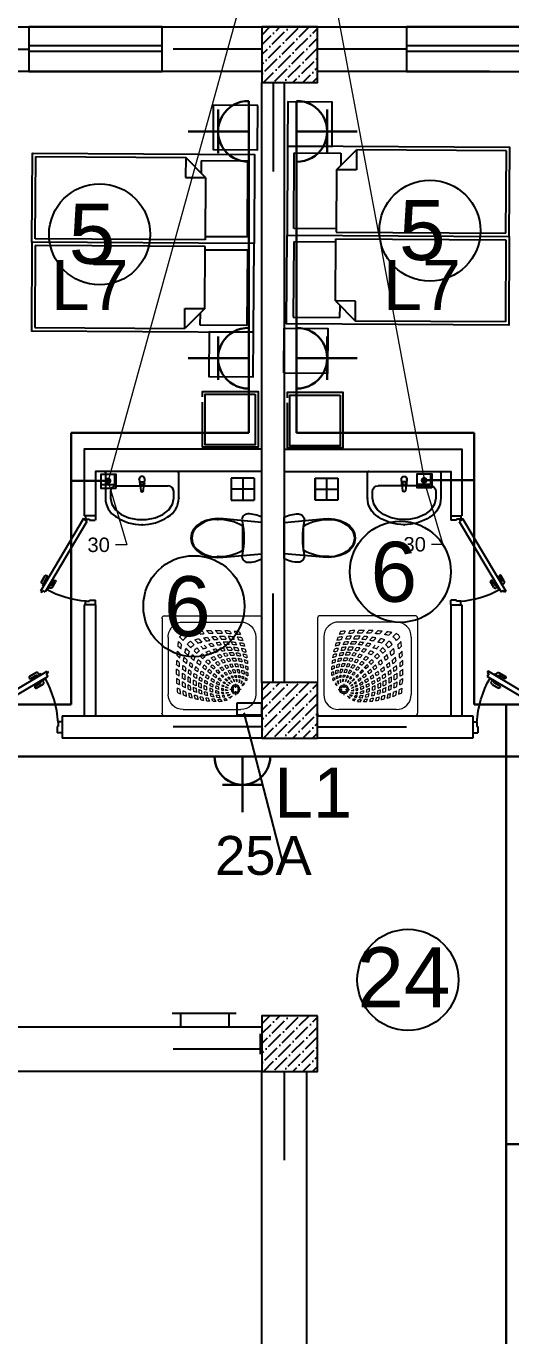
# Model space of a CAD drawing. Header units: millimetres. Extents: x 42452 to 2852333, y -419346 to 834876.
# Drawn here: x 2640903 to 2645267, y 455768 to 467555 of the extents above; entities that cross this region are included whole.
import ezdxf
from ezdxf import colors
from ezdxf.entities.mleader import LeaderData, LeaderLine
from ezdxf.math import Vec2, Vec3

# ---------------------------------------------------------------- set-up
doc = ezdxf.new("R2010")
doc.units = ezdxf.units.MM
for name, color, linetype, lineweight, true_color in [('0_Ном._пера__9', 253, 'Continuous', 18, 0xaaaaaa), ('Furniture tags', 35, 'Continuous', 0, 0x977a5e), ('V_PARETI', 250, 'Continuous', 9, 0x393939), ('Интерьер - Мебель_Ном._пера__75', 160, 'Continuous', 25, 0x2731ed)]:
    doc.layers.add(name, color=color, linetype=linetype, lineweight=lineweight, true_color=true_color)
for name, color, linetype, lineweight in [('memar', 7, 'Continuous', 25), ('ДВЕРИ', 7, 'Continuous', 5), ('Интерьер - Мебель_Ном._пера__1', 7, 'Continuous', 15), ('надписи', 5, 'Continuous', 30), ('Розетки10А', 94, 'Continuous', 30), ('Розетки25А', 94, 'Continuous', 30), ('Соедин_роз', 94, 'Continuous', 30)]:
    doc.layers.add(name, color=color, linetype=linetype, lineweight=lineweight)
doc.styles.add('Arial', font='arial.ttf', dxfattribs={"height": 200})
doc.styles.get("Standard").update_dxf_attribs({"font": 'arial.ttf'})
doc.styles.add('СГЕНЕРИР_СТИЛЬ_1', font='arial.ttf')

# ---------------------------------------------------------------- blocks, each defined once
blk = doc.blocks.new('qapi 700')
at = {"layer": 'ДВЕРИ', "color": 251, "lineweight": 25, "true_color": 0x636466}
for p, q in [((1281620, 90086), (1281659, 90086)), ((1281659, 90034), (1281659, 90086)), ((1282420, 90086), (1282380, 90086)), ((1282380, 90034), (1282380, 90085)), ((1281620, 89997), (1281651, 89997)), ((1281651, 89997), (1281651, 90034)), ((1281651, 90034), (1281659, 90034)), ((1282368, 90010), (1281735, 89633)), ((1282395, 89980), (1281741, 89591)), ((1282382, 89987), (1282368, 90010)), ((1282388, 90034), (1282380, 90034)), ((1282388, 89991), (1282382, 89987)), ((1282388, 89997), (1282388, 90034)), ((1282420, 89997), (1282388, 89997)), ((1282420, 89997), (1282388, 89997)), ((1282395, 89980), (1282388, 89991)), ((1281747, 89613), (1281735, 89633)), ((1281812, 89685), (1281762, 89656)), ((1281762, 89656), (1281765, 89651)), ((1281776, 89665), (1281770, 89676)), ((1281775, 89698), (1281826, 89728)), ((1281787, 89613), (1281837, 89642)), ((1281792, 89676), (1281793, 89674)), ((1281835, 89712), (1281794, 89687)), ((1281814, 89681), (1281812, 89685)), ((1281820, 89629), (1281818, 89631)), ((1281872, 89650), (1281831, 89626)), ((1281831, 89604), (1281881, 89634)), ((1281837, 89642), (1281835, 89646)), ((1281836, 89725), (1281838, 89722)), ((1281884, 89645), (1281883, 89647)), ((1281733, 89605), (1281747, 89613)), ((1281741, 89591), (1281733, 89605)), ((1281785, 89617), (1281787, 89613)), ((1281802, 89622), (1281809, 89609))]:
    blk.add_line(p, q, dxfattribs=at)
for centre, radius, start, end in [((1282471, 90052), 821, 183.4077, 209.5706), ((1281783, 89684), 15.9, 120.7133, 210.7133), ((1281798, 89680), 7.94, 120.7133, 210.7133), ((1281827, 89633), 7.94, 210.7133, 300.7133), ((1281830, 89721), 7.94, 30.7133, 120.7133), ((1281831, 89718), 7.94, 300.7133, 30.7133), ((1281876, 89643), 7.94, 30.7133, 120.7133), ((1281877, 89641), 7.94, 300.7133, 30.7133), ((1281823, 89617), 15.9, 210.7133, 300.7133)]:
    blk.add_arc(centre, radius, start, end, dxfattribs=at)
blk = doc.blocks.new('Умывальник 03 16')
at = {"layer": 'Интерьер - Мебель_Ном._пера__75', "color": 251, "linetype": 'Continuous', "true_color": 0x636466}
for p, q in [((0, 0), (-320, 0)), ((320, 0), (0, 0)), ((-330, -10), (-330, -240)), ((-25, -70), (-21, -112)), ((-14, -110), (-14, -95)), ((-14, -95), (14, -95)), ((14, -95), (14, -110)), ((21, -112), (25, -70)), ((330, -240), (330, -10)), ((-285, -180), (-285, -240)), ((-235, -130), (235, -130)), ((-18, -121), (-11, -174)), ((11, -174), (18, -121)), ((285, -240), (285, -180)), ((-285, -240), (-273, -295)), ((-273, -295), (-240, -345)), ((-240, -345), (-187, -387)), ((187, -387), (240, -345)), ((240, -345), (273, -295)), ((273, -295), (285, -240)), ((-187, -387), (-118, -417)), ((-118, -417), (-41, -433)), ((-41, -433), (41, -433)), ((41, -433), (118, -417)), ((118, -417), (187, -387))]:
    blk.add_line(p, q, dxfattribs=at)
for centre, radius, start, end in [((-320, -10), 10, 90, 180), ((320, -10), 10, 0, 90), ((0, -70), 25, 0, 180), ((0, -110), 21.1, 185.1696, 212.771), ((0, -110), 13.6, 180, 0), ((0, -110), 21.1, 327.229, 354.8304), ((-235, -180), 50, 90, 180), ((0, -110), 21.1, 212.771, 327.229), ((0, -173), 11.2, 187.1389, 352.8611), ((235, -180), 50, 0, 90), ((-133, -240), 197, 180, 239.3268), ((133, -240), 197, 300.6732, 0), ((0, -58), 422, 236.4705, 270), ((0, -58), 422, 270, 303.5295)]:
    blk.add_arc(centre, radius, start, end, dxfattribs=at)
for p in [(320, 0), (-330, -10), (-25, -70), (21, -112), (-18, -121), (11, -174), (330, -240), (-233, -410), (233, -410), (0, -480)]:
    blk.add_point(p, dxfattribs=at)
blk = doc.blocks.new('Унитаз 16_2')
at = {"layer": 'Интерьер - Мебель_Ном._пера__75', "color": 251, "linetype": 'Continuous', "true_color": 0x636466}
for p, q in [((-187, 0), (-194, -15)), ((187, 0), (-187, 0)), ((-141, 0), (-173, -350)), ((141, 0), (-141, 0)), ((173, -350), (141, 0)), ((194, -15), (187, 0)), ((-217, -112), (-218, -128)), ((-216, -95), (-217, -112)), ((-213, -79), (-216, -95)), ((-210, -62), (-213, -79)), ((-205, -46), (-210, -62)), ((-200, -31), (-205, -46)), ((-194, -15), (-200, -31)), ((200, -31), (194, -15)), ((205, -46), (200, -31)), ((210, -62), (205, -46)), ((213, -79), (210, -62)), ((216, -95), (213, -79)), ((217, -112), (216, -95)), ((218, -128), (217, -112)), ((-218, -128), (-216, -140)), ((-216, -140), (-212, -151)), ((-212, -151), (-206, -161)), ((-206, -161), (-198, -169)), ((-198, -169), (-188, -175)), ((-188, -175), (-178, -179)), ((-178, -179), (-166, -181)), ((-166, -181), (-154, -180)), ((-154, -180), (-116, -173)), ((-116, -173), (-78, -168)), ((0, -173), (-109, -173)), ((-78, -168), (-39, -165)), ((-39, -165), (0, -164)), ((0, -164), (39, -165)), ((109, -173), (0, -173)), ((39, -165), (78, -168)), ((78, -168), (116, -173)), ((116, -173), (154, -180)), ((154, -180), (166, -181)), ((166, -181), (178, -179)), ((178, -179), (188, -175)), ((188, -175), (198, -169)), ((198, -169), (206, -161)), ((206, -161), (212, -151)), ((212, -151), (216, -140)), ((216, -140), (218, -128)), ((-173, -350), (-175, -402)), ((175, -402), (173, -350)), ((-175, -402), (-169, -453)), ((-169, -453), (-157, -503)), ((157, -503), (169, -453)), ((169, -453), (175, -402)), ((-157, -503), (-138, -550)), ((-138, -550), (-112, -587)), ((-112, -587), (-79, -616)), ((79, -616), (112, -587)), ((112, -587), (138, -550)), ((138, -550), (157, -503)), ((-79, -616), (-41, -634)), ((-41, -634), (0, -640)), ((0, -631), (0, -631)), ((0, -640), (41, -634)), ((41, -634), (79, -616)), ((81, -605), (81, -605))]:
    blk.add_line(p, q, dxfattribs=at)
for centre, radius, start, end in [((258, -388), 425, 149.6518, 181.3539), ((-258, -388), 425, 358.6461, 30.3482), ((89, -412), 257, 176.8048, 228.4245), ((-89, -412), 257, 311.5755, 3.1952), ((1, -493), 139, 233.7772, 269.6644), ((-1, -493), 139, 270.3356, 306.2228)]:
    blk.add_arc(centre, radius, start, end, dxfattribs=at)
for p in [(109, -173), (-167, -398), (167, -398), (-81, -605)]:
    blk.add_point(p, dxfattribs=at)
blk = doc.blocks.new('Символ поддона душа 16')
at = {"layer": 'Интерьер - Мебель_Ном._пера__1', "color": 251, "linetype": 'Continuous', "lineweight": 5, "true_color": 0x636466}
for p, q in [((0, 22), (0, 878)), ((878, 900), (23, 900)), ((709, 844), (191, 844)), ((900, 22), (900, 878)), ((56, 191), (56, 709)), ((238, 713), (238, 678)), ((844, 191), (844, 709)), ((222, 662), (187, 662)), ((238, 647), (238, 611)), ((289, 662), (253, 662)), ((303, 601), (286, 614)), ((299, 597), (286, 614)), ((326, 567), (311, 584)), ((333, 574), (316, 589)), ((361, 531), (345, 547)), ((370, 540), (353, 555)), ((402, 486), (380, 510)), ((414, 498), (390, 520)), ((460, 455), (435, 478)), ((445, 440), (422, 465)), ((486, 395), (463, 420)), ((505, 414), (480, 437)), ((537, 342), (513, 367)), ((558, 364), (533, 387)), ((586, 289), (562, 314)), ((611, 314), (586, 338)), ((643, 228), (612, 260)), ((672, 257), (640, 288)), ((707, 159), (678, 190)), ((741, 193), (710, 222)), ((878, 0), (23, 0)), ((709, 56), (191, 56))]:
    blk.add_line(p, q, dxfattribs=at)
for radius in [39.4, 28.1]:
    blk.add_circle((238, 662), radius, dxfattribs=at)
for centre, radius, start, end in [((23, 878), 22.5, 90, 180), ((191, 709), 135, 90, 180), ((709, 709), 135, 0, 90), ((878, 878), 22.5, 0, 90), ((375, 636), 137, 129.196, 140.9462), ((-112, 1576), 935, 294.0484, 295.9579), ((386, 556), 183, 114.6682, 122.9443), ((361, 416), 303, 98.8716, 104.2822), ((235, 666), 93.2, 48.7297, 55.3816), ((235, 666), 93.2, 32.1387, 37.3696), ((375, 636), 137, 108.2589, 116.5791), ((221, 672), 127, 35.2917, 42.9165), ((391, 520), 235, 101.8201, 106.3724), ((201, 669), 163, 29.6354, 36.3675), ((386, 556), 183, 101.3677, 106.7778), ((221, 672), 127, 21.1122, 27.6146), ((361, 416), 303, 90.9431, 94.1785), ((201, 669), 163, 17.6042, 23.8079), ((380, 568), 205, 88.3128, 95.6344), ((193, 668), 196, 25.9651, 31.9952), ((391, 520), 235, 88.6469, 95.0662), ((193, 668), 196, 14.6813, 21.0162), ((385, 619), 120, 80.9202, 93.938), ((361, 416), 303, 80.5246, 85.8025), ((219, 668), 198, 26.2829, 32.3063), ((234, -309), 1060, 80.7899, 80.837), ((219, 668), 198, 13.8019, 20.7098), ((395, -91), 865, 86.9845, 88.7448), ((221, 664), 222, 23.6301, 29.5143), ((336, -158), 914, 82.7867, 84.4272), ((391, 520), 235, 81.5102, 81.7327), ((221, 664), 222, 11.3577, 18.0521), ((234, -309), 1060, 77.8137, 79.2341), ((99, -526), 1280, 73.4331, 74.6143), ((203, 656), 265, 20.8026, 26.059), ((208, 656), 260, 9.8051, 15.9308), ((395, -91), 865, 83.3288, 85.055), ((216, 652), 280, 19.5061, 24.9124), ((336, -158), 914, 79.3162, 80.9273), ((234, -309), 1060, 74.7822, 76.1739), ((219, 652), 277, 8.1122, 14.298), ((193, 644), 327, 17.2778, 22.1643), ((193, 644), 327, 6.8416, 12.3555), ((395, -91), 865, 79.7831, 81.4836), ((191, 641), 354, 15.4246, 20.2098), ((336, -158), 914, 75.9876, 77.5746), ((159, 633), 410, 13.5731, 17.8969), ((91, 621), 500, 11.8149, 15.5001), ((395, -91), 865, 76.2338, 78.0955), ((336, -158), 914, 72.6385, 74.4189), ((68, 611), 550, 10.9345, 14.4671), ((8, 599), 636, 9.7539, 12.944), ((395, -91), 865, 72.6704, 74.4434), ((-80, 591), 746, 8.2388, 11.0494), ((395, -91), 865, 68.9788, 70.8399), ((-198, 578), 889, 7.0667, 9.5129), ((-387, 558), 1104, 6.1761, 8.2184), ((264, 525), 137, 129.0538, 140.804), ((235, 665), 93.2, 214.6184, 221.2703), ((-676, 1012), 935, 334.0421, 335.9516), ((344, 514), 183, 147.0557, 155.3318), ((235, 665), 93.2, 232.6304, 237.8613), ((484, 539), 303, 165.7178, 171.1284), ((422, 533), 226, 162.3069, 168.6483), ((511, 589), 304, 177.5675, 182.5262), ((238, 662), 67.7, 243, 243.3305), ((424, 575), 198, 174.0035, 180.8126), ((1204, 897), 1022, 197.1695, 198.5766), ((760, 728), 529, 194.5128, 196.9547), ((2135, 1622), 2148, 208.5547, 209.1761), ((687, 792), 459, 204.438, 207.1542), ((7193, 6297), 8966, 219.4362, 219.5771), ((367, 478), 226, 101.3517, 107.6931), ((311, 389), 304, 87.4738, 92.4325), ((238, 662), 67.7, 26.6695, 27), ((-5397, -6293), 8966, 50.4229, 50.5638), ((108, 213), 459, 62.8458, 65.562), ((235, 665), 93.2, 313.4687, 315.4047), ((235, 666), 93.2, 314.5953, 316.5313), ((325, 476), 198, 89.1874, 95.9965), ((3, -304), 1022, 71.4234, 72.8305), ((-722, -1235), 2148, 60.8239, 61.4453), ((172, 140), 529, 73.0453, 75.4872), ((235, 666), 93.2, 328.887, 332.1066), ((235, 666), 93.2, 16.8111, 21.1202), ((235, 666), 93.2, 344.2911, 347.5452), ((235, 666), 93.2, 359.6842, 5.0775), ((221, 672), 127, 328.4757, 332.4216), ((-5397, -6293), 8966, 50.1783, 50.3103), ((108, 213), 459, 58.2405, 60.6812), ((221, 672), 127, 341.1955, 345.1989), ((-722, -1235), 2148, 59.8538, 60.3474), ((172, 140), 529, 69.2224, 71.1284), ((359, 534), 169, 89.6302, 95.1753), ((221, 672), 127, 8.378, 13.7023), ((201, 669), 163, 332.066, 336.3044), ((311, 389), 304, 80.2718, 83.408), ((221, 672), 127, 353.8386, 0.11), ((3, -304), 1022, 69.3865, 70.3486), ((325, 476), 198, 78.8788, 83.6226), ((201, 669), 163, 343.2389, 347.4953), ((201, 669), 163, 6.7115, 11.9035), ((201, 669), 163, 354.1913, 0.2556), ((193, 668), 196, 342.269, 346.9597), ((-722, -1235), 2148, 58.4256, 59.1259), ((172, 140), 529, 63.4273, 66.3293), ((303, 275), 433, 75.0459, 78.8273), ((193, 668), 196, 4.2183, 9.5363), ((193, 668), 196, 352.6245, 358.5286), ((3, -304), 1022, 66.3258, 67.874), ((289, 356), 342, 68.1808, 73.0545), ((161, 64), 641, 66.5712, 69.1241), ((219, 668), 198, 338.4256, 343.8597), ((219, 668), 198, 349.7336, 355.6196), ((219, 668), 198, 1.6025, 7.7855), ((221, 664), 222, 337.8477, 343.1726), ((172, 140), 529, 57.2921, 60.3822), ((221, 664), 222, 348.8556, 354.1687), ((3, -304), 1022, 63.2147, 64.756), ((221, 664), 222, 359.6929, 6.0044), ((151, -320), 1048, 72.4325, 73.8593), ((-173, -726), 1499, 64.757, 65.7943), ((-149, -782), 1561, 66.7074, 67.6945), ((208, 656), 260, 349.5692, 354.2534), ((208, 656), 260, 359.1728, 5.1844), ((219, 652), 277, 348.1088, 352.6732), ((3, -304), 1022, 60.0048, 61.5377), ((99, -526), 1280, 70.9149, 72.0683), ((-173, -726), 1499, 62.5826, 63.6046), ((219, 652), 277, 357.4706, 3.6927), ((151, -320), 1048, 69.3837, 70.7871), ((-149, -782), 1561, 64.623, 65.5906), ((193, 644), 327, 349.0008, 353.0845), ((193, 644), 327, 357.326, 3.0068), ((191, 641), 354, 347.9688, 351.9467), ((234, -309), 1060, 71.9075, 73.2752), ((191, 641), 354, 5.2184, 10.5629), ((-173, -726), 1499, 60.527, 61.5397), ((99, -526), 1280, 68.541, 69.6743), ((191, 641), 354, 356.003, 1.5769), ((-149, -782), 1561, 62.6595, 63.6145), ((151, -320), 1048, 66.495, 67.884), ((159, 633), 410, 4.3349, 9.1453), ((159, 633), 410, 355.9929, 1.0759), ((91, 621), 500, 3.9186, 8.0135), ((234, -309), 1060, 68.9949, 70.5553), ((99, -526), 1280, 66.1047, 67.4125), ((91, 621), 500, 356.746, 1.1309), ((-149, -782), 1561, 60.573, 61.6817), ((151, -320), 1048, 63.4759, 65.0958), ((68, 611), 550, 3.4001, 7.2825), ((68, 611), 550, 356.558, 0.7271), ((336, -158), 914, 69.2927, 70.9472), ((8, 599), 636, 2.9751, 6.4514), ((234, -309), 1060, 66.1054, 67.5253), ((8, 599), 636, 356.7869, 0.5306), ((99, -526), 1280, 63.7037, 64.8768), ((151, -320), 1048, 60.4879, 61.9464), ((-80, 591), 746, 2.295, 5.3301), ((-80, 591), 746, 356.8297, 0.1009), ((336, -158), 914, 65.8073, 67.5698), ((-198, 578), 889, 1.9244, 4.5393), ((234, -309), 1060, 63.0798, 64.6149), ((99, -526), 1280, 61.1733, 62.4624), ((-387, 558), 1104, 1.91, 4.0711), ((395, -91), 865, 65.1461, 67.0472), ((-759, 508), 1504, 5.9584, 7.5213), ((336, -158), 914, 62.1533, 63.9448), ((-759, 508), 1504, 2.7123, 4.3514), ((234, -309), 1060, 59.8831, 61.4256), ((-1097, 492), 1866, 4.8823, 6.1801), ((-1097, 492), 1866, 2.2181, 3.5573), ((332, 520), 205, 174.3656, 181.6872), ((233, 681), 198, 237.6937, 243.7171), ((992, 505), 865, 181.2552, 183.0155), ((236, 679), 222, 240.4857, 246.3699), ((232, 707), 196, 238.0048, 244.0349), ((264, 525), 137, 153.4209, 161.7411), ((231, 700), 163, 233.6325, 240.3646), ((228, 679), 127, 227.0835, 234.7083), ((380, 509), 235, 174.9338, 181.3531), ((1058, 564), 914, 185.5728, 187.2133), ((380, 509), 235, 188.2673, 188.4898), ((380, 509), 235, 163.6276, 168.1799), ((232, 707), 196, 248.9838, 255.3187), ((282, 515), 120, 176.062, 189.0798), ((1209, 666), 1060, 189.163, 189.2101), ((233, 681), 198, 249.2902, 256.1981), ((344, 514), 183, 163.2222, 168.6323), ((231, 700), 163, 246.1921, 252.3958), ((228, 679), 127, 242.3854, 248.8878), ((484, 539), 303, 175.8215, 179.0569), ((484, 539), 303, 184.1975, 189.4754), ((366, 541), 169, 174.8247, 180.3698), ((231, 700), 163, 258.0965, 263.2885), ((228, 679), 127, 256.2977, 261.622), ((232, 707), 196, 260.4637, 265.7817), ((625, 597), 433, 191.1727, 194.9541), ((235, 665), 93.2, 248.8798, 253.1889), ((233, 681), 198, 262.2145, 268.3975), ((511, 589), 304, 186.592, 189.7282), ((544, 611), 342, 196.9455, 201.8192), ((235, 665), 93.2, 264.9225, 270.3158), ((424, 575), 198, 186.3774, 191.1212), ((228, 679), 127, 269.89, 276.1614), ((231, 700), 163, 269.7444, 275.8087), ((232, 707), 196, 271.4714, 277.3755), ((836, 739), 641, 200.8759, 203.4288), ((1204, 897), 1022, 199.6514, 200.6135), ((233, 681), 198, 274.3804, 280.2664), ((235, 665), 93.2, 282.4548, 285.7089), ((1204, 897), 1022, 202.126, 203.6742), ((228, 679), 127, 284.8011, 288.8045), ((760, 728), 529, 198.8716, 200.7776), ((231, 700), 163, 282.5047, 286.7611), ((2135, 1622), 2148, 209.6526, 210.1462), ((232, 707), 196, 283.0403, 287.731), ((760, 728), 529, 203.6707, 206.5727), ((235, 665), 93.2, 297.8934, 301.113), ((228, 679), 127, 297.5784, 301.5243), ((687, 792), 459, 209.3188, 211.7595), ((233, 681), 198, 286.1403, 291.5744), ((2135, 1622), 2148, 210.8741, 211.5744), ((7193, 6297), 8966, 219.6897, 219.8217), ((231, 700), 163, 293.6956, 297.934), ((236, 679), 222, 286.8274, 292.1523), ((228, 679), 127, 311.099, 312.8153), ((232, 707), 196, 293.9046, 298.3479), ((687, 792), 459, 215.1743, 218.3067), ((221, 672), 127, 317.1847, 318.901), ((2135, 1622), 2148, 212.3277, 213.1056), ((7193, 6297), 8966, 219.9999, 220.1536), ((231, 700), 163, 305.8661, 307.4927), ((233, 681), 198, 298.3461, 303.1161), ((201, 669), 163, 322.5073, 324.1339), ((236, 679), 222, 298.7581, 303.4855), ((3711, 2993), 4200, 216.6846, 217.0992), ((232, 707), 196, 305.3872, 307.0355), ((193, 668), 196, 322.9645, 324.6128), ((7193, 6297), 8966, 220.3358, 220.5365), ((233, 681), 198, 310.3725, 312.2207), ((219, 668), 198, 317.7793, 319.6275), ((193, 668), 196, 331.6521, 336.0954), ((-5397, -6293), 8966, 49.8464, 50.0001), ((108, 213), 459, 51.6933, 54.8257), ((236, 679), 222, 310.2953, 312.2018), ((219, 668), 198, 326.8839, 331.6539), ((221, 664), 222, 317.7982, 319.7047), ((244, 692), 260, 307.4055, 309.2965), ((221, 664), 222, 326.5145, 331.2419), ((-5397, -6293), 8966, 49.4635, 49.6642), ((208, 656), 260, 320.7035, 322.5945), ((-2093, -2811), 4200, 52.9007, 53.3154), ((-722, -1235), 2148, 56.8944, 57.6723), ((219, 652), 277, 319.2818, 321.2599), ((208, 656), 260, 328.7474, 333.23), ((208, 656), 260, 339.384, 344.127), ((219, 652), 277, 327.2617, 331.8043), ((-5397, -6293), 8966, 49.0728, 49.2793), ((-2093, -2811), 4200, 52.082, 52.5038), ((219, 652), 277, 337.9613, 342.5935), ((-722, -1235), 2148, 55.327, 56.1089), ((193, 644), 327, 330.1244, 334.3116), ((-142, -444), 1191, 56.961, 58.3262), ((191, 641), 354, 329.771, 333.8624), ((193, 644), 327, 339.8931, 344.0222), ((-2093, -2811), 4200, 51.2952, 51.7119), ((191, 641), 354, 339.249, 343.1565), ((-722, -1235), 2148, 53.8291, 54.6041), ((-142, -444), 1191, 54.2862, 55.6498), ((3, -304), 1022, 56.9406, 58.4743), ((159, 633), 410, 340.8198, 344.2758), ((159, 633), 410, 348.655, 352.3383), ((91, 621), 500, 343.6182, 346.5984), ((-722, -1235), 2148, 52.1041, 52.9721), ((-415, -951), 1762, 54.6668, 55.6992), ((-131, -618), 1358, 56.8954, 58.2556), ((91, 621), 500, 350.3185, 353.6011), ((-173, -726), 1499, 58.299, 59.4723), ((68, 611), 550, 344.0734, 346.9579), ((68, 611), 550, 350.4941, 353.5633), ((8, 599), 636, 351.3186, 354.0676), ((-131, -618), 1358, 54.4189, 55.6212), ((-173, -726), 1499, 56.1119, 57.1735), ((-149, -782), 1561, 58.5275, 59.521), ((-80, 591), 746, 351.9913, 354.4114), ((-198, 578), 889, 352.9007, 355.0176), ((-173, -726), 1499, 53.7268, 54.9619), ((-198, 578), 889, 357.151, 359.9641), ((-149, -782), 1561, 56.3273, 57.4598), ((151, -320), 1048, 57.2873, 58.9284), ((-387, 558), 1104, 354.2825, 356.0781), ((-387, 558), 1104, 357.8977, 0.2141), ((99, -526), 1280, 58.4809, 59.7549), ((-759, 508), 1504, 359.5991, 1.3466), ((151, -320), 1048, 53.8072, 55.4332), ((-149, -782), 1561, 53.9349, 55.0232), ((-1097, 492), 1866, 359.6289, 1.0375), ((245, 697), 265, 243.941, 249.1974), ((992, 505), 865, 184.945, 186.6712), ((248, 684), 280, 245.0876, 250.4939), ((256, 707), 327, 247.8357, 252.7222), ((992, 505), 865, 188.5164, 190.2169), ((259, 709), 354, 249.7902, 254.5754), ((1058, 564), 914, 189.0727, 190.6838), ((1058, 564), 914, 192.4254, 194.0124), ((1209, 666), 1060, 190.7659, 192.1863), ((236, 679), 222, 251.9479, 258.6423), ((244, 692), 260, 254.0692, 260.1949), ((1209, 666), 1060, 193.8261, 195.2178), ((248, 681), 277, 255.702, 261.8878), ((256, 707), 327, 257.6445, 263.1584), ((1426, 801), 1280, 195.3857, 196.5669), ((1209, 666), 1060, 196.7248, 198.0925), ((259, 709), 354, 259.4371, 264.7816), ((1426, 801), 1280, 197.9317, 199.0851), ((1220, 749), 1048, 196.1407, 197.5675), ((236, 679), 222, 263.9956, 270.3071), ((244, 692), 260, 264.8156, 270.8272), ((1426, 801), 1280, 200.3257, 201.459), ((1220, 749), 1048, 199.2129, 200.6163), ((248, 681), 277, 266.3073, 272.5294), ((1682, 1049), 1561, 202.3055, 203.2926), ((256, 707), 327, 266.9932, 272.674), ((259, 709), 354, 268.4231, 273.997), ((1220, 749), 1048, 202.116, 203.505), ((236, 679), 222, 275.8313, 281.1444), ((1626, 1073), 1499, 204.2057, 205.243), ((1682, 1049), 1561, 204.4094, 205.377), ((244, 692), 260, 275.7466, 280.4308), ((1204, 897), 1022, 205.244, 206.7853), ((1626, 1073), 1499, 206.3954, 207.4174), ((1682, 1049), 1561, 206.3855, 207.3405), ((248, 681), 277, 277.3268, 281.8912), ((256, 707), 327, 276.9155, 280.9992), ((760, 728), 529, 209.6178, 212.7079), ((1204, 897), 1022, 208.4623, 209.9952), ((259, 709), 354, 278.0533, 282.0312), ((1626, 1073), 1499, 208.4603, 209.473), ((244, 692), 260, 285.873, 290.616), ((248, 681), 277, 287.4065, 292.0387), ((1344, 1042), 1191, 211.6738, 213.039), ((1204, 897), 1022, 211.5257, 213.0594), ((256, 707), 327, 285.9778, 290.1069), ((2135, 1622), 2148, 213.8911, 214.673), ((244, 692), 260, 296.77, 301.2526), ((259, 709), 354, 286.8435, 290.751), ((1344, 1042), 1191, 214.3502, 215.7138), ((267, 741), 410, 285.7242, 289.1802), ((248, 681), 277, 298.1957, 302.7383), ((3711, 2993), 4200, 217.4962, 217.918), ((2135, 1622), 2148, 215.3959, 216.1709), ((7193, 6297), 8966, 220.7207, 220.9272), ((256, 707), 327, 295.6884, 299.8756), ((259, 709), 354, 296.1376, 300.229), ((3711, 2993), 4200, 218.2881, 218.7048), ((248, 681), 277, 308.7401, 310.7182), ((267, 741), 410, 294.0771, 297.8554), ((7193, 6297), 8966, 221.1013, 221.3052), ((256, 707), 327, 305.219, 307.1214), ((193, 644), 327, 322.8786, 324.781), ((259, 709), 354, 305.3155, 307.2306), ((191, 641), 354, 322.7694, 324.6845), ((267, 741), 410, 302.4326, 304.2719), ((-5397, -6293), 8966, 48.6948, 48.8987), ((159, 633), 410, 325.7281, 327.5674), ((463, 442), 90, 303.6661, 312.8255), ((159, 633), 410, 332.1446, 335.9229), ((458, 437), 90, 317.1745, 326.3339), ((485, 416), 90, 314.4529, 324.3532), ((91, 621), 500, 336.0335, 339.3719), ((-5397, -6293), 8966, 48.2399, 48.4587), ((-2093, -2811), 4200, 50.3676, 50.8228), ((68, 611), 550, 336.8765, 340.0727), ((8, 599), 636, 338.9514, 341.8723), ((-5397, -6293), 8966, 47.7944, 48.0113), ((-2093, -2811), 4200, 49.4605, 49.9012), ((8, 599), 636, 345.4628, 348.1213), ((-722, -1235), 2148, 50.4106, 51.2332), ((-415, -951), 1762, 52.6863, 53.6473), ((-80, 591), 746, 346.7772, 349.1685), ((-198, 578), 889, 343.3, 345.5982), ((-2093, -2811), 4200, 48.4326, 48.975), ((-198, 578), 889, 348.3139, 350.441), ((-722, -1235), 2148, 48.5006, 49.5053), ((-415, -951), 1762, 50.477, 51.6335), ((-131, -618), 1358, 51.6788, 53.1067), ((-387, 558), 1104, 350.3933, 352.2198), ((-759, 508), 1504, 353.6708, 355.1313), ((-415, -951), 1762, 47.9821, 49.0561), ((-759, 508), 1504, 356.7305, 358.1547), ((-131, -618), 1358, 48.5988, 49.9547), ((-173, -726), 1499, 51.092, 52.2703), ((-1097, 492), 1866, 354.6558, 355.8863), ((-1097, 492), 1866, 357.2023, 358.4067), ((267, 741), 410, 252.1031, 256.4269), ((279, 809), 500, 254.5, 258.1851), ((992, 505), 865, 191.9045, 193.7662), ((289, 832), 550, 255.5329, 259.0655), ((301, 892), 636, 257.056, 260.2461), ((992, 505), 865, 195.5566, 197.3296), ((309, 980), 746, 258.9506, 261.7612), ((1058, 564), 914, 195.5811, 197.3615), ((1058, 564), 914, 199.0528, 200.7073), ((267, 741), 410, 260.8547, 265.6651), ((279, 809), 500, 261.9865, 266.0814), ((1209, 666), 1060, 199.4447, 201.0051), ((289, 832), 550, 262.7175, 266.5999), ((1209, 666), 1060, 202.4747, 203.8946), ((301, 892), 636, 263.5486, 267.0249), ((309, 980), 746, 264.6699, 267.705), ((1426, 801), 1280, 202.5875, 203.8953), ((267, 741), 410, 268.9241, 274.0071), ((1426, 801), 1280, 205.1232, 206.2963), ((279, 809), 500, 268.8691, 273.254), ((1220, 749), 1048, 204.9042, 206.5241), ((289, 832), 550, 269.2729, 273.442), ((301, 892), 636, 269.4694, 273.2131), ((1220, 749), 1048, 208.0536, 209.5121), ((1682, 1049), 1561, 208.3183, 209.427), ((267, 741), 410, 277.6617, 281.345), ((279, 809), 500, 276.3989, 279.6815), ((1626, 1073), 1499, 210.5277, 211.701), ((1682, 1049), 1561, 210.479, 211.4725), ((289, 832), 550, 276.4367, 279.5059), ((1518, 1031), 1358, 211.7444, 213.1046), ((301, 892), 636, 275.9324, 278.6814), ((1626, 1073), 1499, 212.8265, 213.8881), ((309, 980), 746, 275.5886, 278.0087), ((279, 809), 500, 283.4016, 286.3818), ((1851, 1315), 1762, 214.3008, 215.3332), ((1518, 1031), 1358, 214.3788, 215.5811), ((289, 832), 550, 283.0421, 285.9266), ((2135, 1622), 2148, 217.0279, 217.8959), ((301, 892), 636, 281.8787, 284.5372), ((1851, 1315), 1762, 216.3527, 217.3137), ((309, 980), 746, 280.8315, 283.2228), ((279, 809), 500, 290.6281, 293.9665), ((3711, 2993), 4200, 219.1772, 219.6324), ((2135, 1622), 2148, 218.7668, 219.5894), ((289, 832), 550, 289.9273, 293.1235), ((7193, 6297), 8966, 221.5413, 221.7601), ((301, 892), 636, 288.1277, 291.0486), ((3711, 2993), 4200, 220.0988, 220.5395), ((309, 980), 746, 286.3701, 288.9778), ((7193, 6297), 8966, 221.9887, 222.2056), ((484, 415), 90, 305.6468, 315.5471), ((322, 1098), 889, 284.4018, 286.7), ((3711, 2993), 4200, 221.025, 221.5674), ((516, 391), 90, 301.3122, 312.1558), ((509, 384), 90, 317.8442, 328.6878), ((7193, 6297), 8966, 222.445, 222.7148), ((537, 364), 90, 303.1469, 314.6807), ((536, 363), 90, 315.3193, 326.8531), ((592, 308), 11.2, 314.6807, 315.3193), ((565, 337), 90, 301.7967, 314.2789), ((563, 335), 90, 315.7211, 328.2033), ((598, 306), 90, 299.6831, 313.2253), ((-5397, -6293), 8966, 47.2852, 47.555), ((594, 302), 90, 316.7747, 330.3169), ((-387, 558), 1104, 346.1926, 348.1444), ((-759, 508), 1504, 350.4034, 351.9611), ((-5397, -6293), 8966, 46.7042, 46.9401), ((-2093, -2811), 4200, 47.2646, 47.747), ((-722, -1235), 2148, 46.322, 47.2438), ((-1097, 492), 1866, 351.9982, 353.2744), ((191, 191), 135, 180, 270), ((992, 505), 865, 199.1601, 201.0212), ((322, 1098), 889, 260.4871, 262.9333), ((342, 1287), 1104, 261.7816, 263.8239), ((992, 505), 865, 202.9528, 204.8539), ((392, 1659), 1504, 262.4787, 264.0416), ((408, 1997), 1866, 263.8199, 265.1177), ((1058, 564), 914, 202.4302, 204.1927), ((1058, 564), 914, 206.0552, 207.8467), ((322, 1098), 889, 265.4607, 268.0756), ((1209, 666), 1060, 205.3851, 206.9202), ((342, 1287), 1104, 265.9289, 268.09), ((392, 1659), 1504, 265.6486, 267.2877), ((1209, 666), 1060, 208.5744, 210.1169), ((1426, 801), 1280, 207.5376, 208.8267), ((408, 1997), 1866, 266.4427, 267.7819), ((309, 980), 746, 269.8991, 273.1703), ((1426, 801), 1280, 210.2451, 211.5191), ((322, 1098), 889, 270.0359, 272.849), ((1220, 749), 1048, 211.0716, 212.7127), ((342, 1287), 1104, 269.7859, 272.1023), ((392, 1659), 1504, 268.6534, 270.4009), ((1220, 749), 1048, 214.5668, 216.1928), ((1682, 1049), 1561, 212.5402, 213.6727), ((408, 1997), 1866, 268.9625, 270.3711), ((322, 1098), 889, 274.9824, 277.0993), ((1626, 1073), 1499, 215.0381, 216.2732), ((1682, 1049), 1561, 214.9768, 216.0651), ((342, 1287), 1104, 273.9219, 275.7175), ((1518, 1031), 1358, 216.8933, 218.3212), ((392, 1659), 1504, 271.8453, 273.2695), ((1626, 1073), 1499, 217.7297, 218.908), ((408, 1997), 1866, 271.5933, 272.7977), ((322, 1098), 889, 279.559, 281.6861), ((1851, 1315), 1762, 218.3665, 219.523), ((1518, 1031), 1358, 220.0453, 221.4012), ((342, 1287), 1104, 277.7802, 279.6067), ((2135, 1622), 2148, 220.4947, 221.4994), ((392, 1659), 1504, 274.8687, 276.3292), ((1851, 1315), 1762, 220.9439, 222.0179), ((408, 1997), 1866, 274.1137, 275.3442), ((2135, 1622), 2148, 222.7562, 223.678), ((342, 1287), 1104, 281.8556, 283.8074), ((392, 1659), 1504, 278.0389, 279.5966), ((3711, 2993), 4200, 222.253, 222.7354), ((408, 1997), 1866, 276.7256, 278.0018), ((7193, 6297), 8966, 223.0599, 223.2958), ((628, 264), 90, 303.8799, 318.4865), ((636, 272), 90, 311.5135, 326.1201), ((667, 239), 90, 296.5187, 312.3183), ((709, 191), 135, 270, 0), ((661, 233), 90, 317.6817, 333.4813), ((23, 22), 22.5, 180, 270), ((878, 22), 22.5, 270, 0)]:
    blk.add_arc(centre, radius, start, end, dxfattribs=at)
blk = doc.blocks.new('_Dot')
at = {"color": 0, "linetype": 'ByBlock', "lineweight": -2}
blk.add_line((-0.5, 0), (-1, 0), dxfattribs=at)
at = {"color": 0, "linetype": 'ByBlock', "const_width": 0.5}
blk.add_lwpolyline([(-0.25, 0, 1), (0.25, 0, 1)], format="xyb", close=True, dxfattribs=at)
blk = doc.blocks.new('розетки25А')
at = {"layer": 'Розетки25А'}
for p, q in [((0, 0), (0, 500)), ((-179, 254), (179, 254)), ((-250, 0), (250, 0))]:
    blk.add_line(p, q, dxfattribs=at)
blk.add_arc((0, 4), 250, 359.0604, 180.9396, dxfattribs=at)
blk = doc.blocks.new('розетки10А')
at = {"layer": 'Розетки10А'}
for p, q in [((0, 0), (0, 650)), ((-233, 330), (233, 330)), ((-325, 0), (325, 0))]:
    blk.add_line(p, q, dxfattribs=at)
blk.add_arc((0, 5), 325, 359.0604, 180.9396, dxfattribs=at)

msp = doc.modelspace()

# ---------------------------------------------------------------- hatches: boundary and pattern name
at = {"layer": 'memar', "lineweight": 25}
h = msp.add_hatch(dxfattribs=at)
h.set_pattern_fill('ANSI36', color=256, scale=500)
h.set_pattern_definition([(45, (884787.793, 2923948.07), (33.1456304, 121.533978), [156.25, -31.25, 0, -31.25])])
h.paths.add_polyline_path([(2643026.33493, 467547.98999), (2643026.33493, 467047.98999), (2643526.33493, 467047.98999), (2643526.33493, 467547.98999)])
h = msp.add_hatch(dxfattribs=at)
h.set_pattern_fill('ANSI36', color=256, scale=500)
h.set_pattern_definition([(45, (884787.793, 2918048.065), (33.1456304, 121.533978), [156.25, -31.25, 0, -31.25])])
h.paths.add_polyline_path([(2643026.33493, 461647.9843), (2643026.33493, 461147.9843), (2643526.33493, 461147.9843), (2643526.33493, 461647.9843)])
h = msp.add_hatch(dxfattribs=at)
h.set_pattern_fill('ANSI36', color=256, scale=500)
h.set_pattern_definition([(45, (884787.793, 2915048.065), (33.1456304, 121.533978), [156.25, -31.25, 0, -31.25])])
h.paths.add_polyline_path([(2643026.33493, 458647.9843), (2643026.33493, 458147.9843), (2643526.33493, 458147.9843), (2643526.33493, 458647.9843)])

# ---------------------------------------------------------------- linework, layer by layer
at = {"color": 4, "lineweight": 25}
for points in [[(2641710.13476, 463393.84566), (2641577.41989, 463393.84566), (2641577.41989, 463522.60088), (2641710.13476, 463522.60088)], [(2641698.63476, 463425.84566), (2641577.41989, 463425.84566), (2641577.41989, 463522.60088), (2641698.63476, 463522.60088)], [(2644555.63476, 463398.46805), (2644422.91989, 463398.46805), (2644422.91989, 463527.22327), (2644555.63476, 463527.22327)], [(2644544.13476, 463430.46805), (2644422.91989, 463430.46805), (2644422.91989, 463527.22327), (2644544.13476, 463527.22327)]]:
    msp.add_lwpolyline(points, close=True, dxfattribs=at)
at = {"layer": '0_Ном._пера__9', "linetype": 'Continuous', "lineweight": 25}
for p, q in [((2645257.20868, 466463.08314), (2643257.24329, 466474.84912)), ((2643696.00025, 466262.26424), (2643877.05607, 466441.20219)), ((2643877.05607, 466441.20219), (2643875.99713, 466261.2053)), ((2645227.03271, 466433.26015), (2643877.05607, 466441.20219)), ((2645222.6793, 465693.27296), (2645227.03271, 466433.26015)), ((2645252.50229, 465663.09699), (2645257.20868, 466463.08314)), ((2640954.95055, 465612.11114, 399.18428), (2640959.65694, 466412.0973, 399.18428)), ((2640959.65694, 466412.0973, 399.18428), (2642959.62233, 466400.33132, 399.18428)), ((2640985.12652, 465641.93413, 399.18428), (2640989.47993, 466381.92133, 399.18428)), ((2640989.47993, 466381.92133, 399.18428), (2642339.45657, 466373.97929, 399.18428)), ((2642339.45657, 466373.97929, 399.18428), (2642338.39763, 466193.98241, 399.18428)), ((2642518.39452, 466192.92347, 399.18428), (2642339.45657, 466373.97929, 399.18428)), ((2642479.27766, 466343.15619, 399.18428), (2642478.63053, 466233.15809, 399.18428)), ((2642899.27039, 466340.68534, 399.18428), (2642479.27766, 466343.15619, 399.18428)), ((2642895.26996, 465660.6971, 399.18428), (2642899.27039, 466340.68534, 399.18428)), ((2643312.88884, 465734.50895), (2643316.88927, 466414.49718)), ((2643316.88927, 466414.49718), (2643736.88201, 466412.02633)), ((2643736.88201, 466412.02633), (2643736.23488, 466302.02823)), ((2642338.39763, 466193.98241, 399.18428), (2642518.39452, 466192.92347, 399.18428)), ((2642518.39452, 466192.92347, 399.18428), (2642515.10004, 465632.93316, 399.18428)), ((2643696.00025, 466262.26424), (2643692.70577, 465702.27393)), ((2643875.99713, 466261.2053), (2643696.00025, 466262.26424)), ((2643692.88226, 465732.27341), (2643312.88884, 465734.50895)), ((2640954.95055, 465612.11114, 399.18428), (2640950.24416, 464812.12499, 399.18428)), ((2642515.10004, 465632.93316, 399.18428), (2640985.12652, 465641.93413, 399.18428)), ((2642515.27653, 465662.93264, 399.18428), (2642895.26996, 465660.6971, 399.18428)), ((2643312.18288, 465614.51103), (2643308.18245, 464934.52279)), ((2643692.17631, 465612.27549), (2643312.18288, 465614.51103)), ((2643689.05832, 465082.28466), (2643692.35279, 465642.27497)), ((2643692.35279, 465642.27497), (2645222.32632, 465633.27399)), ((2643692.70577, 465702.27393), (2645222.6793, 465693.27296)), ((2645222.32632, 465633.27399), (2645217.97291, 464893.2868)), ((2645252.50229, 465663.09699), (2645247.7959, 464863.11083)), ((2640984.77354, 465581.93517, 399.18428), (2640980.42013, 464841.94798, 399.18428)), ((2642514.74706, 465572.9342, 399.18428), (2640984.77354, 465581.93517, 399.18428)), ((2642511.45259, 465012.94389, 399.18428), (2642514.74706, 465572.9342, 399.18428)), ((2642514.57057, 465542.93472, 399.18428), (2642894.564, 465540.69918, 399.18428)), ((2642894.564, 465540.69918, 399.18428), (2642890.56356, 464860.71095, 399.18428)), ((2642330.39677, 464834.00594, 399.18428), (2642331.4557, 465014.00283, 399.18428)), ((2642511.45259, 465012.94389, 399.18428), (2642330.39677, 464834.00594, 399.18428)), ((2642331.4557, 465014.00283, 399.18428), (2642511.45259, 465012.94389, 399.18428)), ((2643869.05521, 465081.22572), (2643689.05832, 465082.28466)), ((2643689.05832, 465082.28466), (2643867.99627, 464901.22884)), ((2643728.17518, 464932.05194), (2643728.82231, 465042.05003)), ((2643867.99627, 464901.22884), (2643869.05521, 465081.22572)), ((2642470.57083, 464863.1818, 399.18428), (2642471.21796, 464973.1799, 399.18428)), ((2643308.18245, 464934.52279), (2643728.17518, 464932.05194)), ((2645217.97291, 464893.2868), (2643867.99627, 464901.22884)), ((2640950.24416, 464812.12499, 399.18428), (2642950.20955, 464800.35901, 399.18428)), ((2640980.42013, 464841.94798, 399.18428), (2642330.39677, 464834.00594, 399.18428)), ((2642890.56356, 464860.71095, 399.18428), (2642470.57083, 464863.1818, 399.18428)), ((2645247.7959, 464863.11083), (2643247.83051, 464874.87681))]:
    msp.add_line(p, q, dxfattribs=at)
at = {"layer": '0_Ном._пера__9', "linetype": 'Continuous', "lineweight": 25, "elevation": 399.18428}
for points in [[(2642987.92029, 466841.67245), (2642587.92721, 466844.02565), (2642585.57402, 466444.03257), (2642985.5671, 466441.67937)], [(2642954.91594, 465600.34516), (2640954.95055, 465612.11114), (2640959.65694, 466412.0973), (2642959.62233, 466400.33132)], [(2642954.91594, 465600.34516), (2640954.95055, 465612.11114), (2640950.24416, 464812.12499), (2642950.20955, 464800.35901)], [(2642950.20955, 464800.35901), (2642550.21647, 464802.7122), (2642547.86327, 464402.71912), (2642947.85635, 464400.36593)]]:
    msp.add_lwpolyline(points, close=True, dxfattribs=at)
at = {"layer": '0_Ном._пера__9', "linetype": 'Continuous', "lineweight": 25}
for points in [[(2643257.24329, 466474.84912), (2643657.23637, 466472.49593), (2643659.58957, 466872.489), (2643259.59649, 466874.8422)], [(2643252.5369, 465674.86297), (2645252.50229, 465663.09699), (2645257.20868, 466463.08314), (2643257.24329, 466474.84912)], [(2643252.5369, 465674.86297), (2645252.50229, 465663.09699), (2645247.7959, 464863.11083), (2643247.83051, 464874.87681)], [(2643219.53255, 464433.53568), (2643619.52562, 464431.18248), (2643621.87882, 464831.17556), (2643221.88574, 464833.52875)], [(2642966.02106, 464242.65608), (2642966.02106, 463786.67475), (2642515.51324, 463786.67475), (2642515.51324, 464242.65608)], [(2643728.91989, 464235.34566), (2643728.91989, 463779.36433), (2643278.41207, 463779.36433), (2643278.41207, 464235.34566)]]:
    msp.add_lwpolyline(points, close=True, dxfattribs=at)
for points in [[(2642491.91989, 464218.66061), (2642491.91989, 464266.73091), (2642991.91989, 464266.73091), (2642991.91989, 463766.73091), (2642491.91989, 463766.73091), (2642491.91989, 464172.34566)], [(2643254.81872, 464211.35019), (2643254.81872, 464259.42049), (2643754.81872, 464259.42049), (2643754.81872, 463759.42049), (2643254.81872, 463759.42049), (2643254.81872, 464165.03524)]]:
    msp.add_lwpolyline(points, dxfattribs=at)
at = {"layer": 'memar', "lineweight": 25}
for p, q in [((2640126.13986, 467347.98999), (2640926.13986, 467347.98999)), ((2643126.33493, 467047.98999), (2643126.33493, 466247.98999)), ((2642852.34173, 463488.11341), (2642852.34173, 463288.11341)), ((2643606.16675, 463488.11341), (2643606.16675, 463288.11341)), ((2642954.92238, 463388.11341), (2642749.86385, 463388.11341)), ((2643503.58609, 463388.11341), (2643708.64462, 463388.11341)), ((2643526.33493, 461247.9843), (2644326.33493, 461247.9843))]:
    msp.add_line(p, q, dxfattribs=at)
at = {"layer": 'memar', "color": 7, "lineweight": 25}
for p, q in [((2642749.86385, 463488.11341), (2642749.86385, 463288.11341)), ((2642954.8196, 463488.11341), (2642749.86385, 463488.11341)), ((2642954.92238, 463488.11341), (2642954.92238, 463288.11341)), ((2643503.58609, 463488.11341), (2643503.58609, 463288.11341)), ((2643503.68887, 463288.11341), (2643503.68887, 463488.11341)), ((2643503.68887, 463488.11341), (2643708.64462, 463488.11341)), ((2643708.64462, 463488.11341), (2643708.64462, 463288.11341)), ((2642749.86385, 463288.11341), (2642954.8196, 463288.11341)), ((2643708.64462, 463288.11341), (2643503.68887, 463288.11341))]:
    msp.add_line(p, q, dxfattribs=at)
at = {"layer": 'memar', "color": 0, "lineweight": 25}
for p, q in [((2641526.33493, 463147.9843), (2641426.33493, 463147.9843)), ((2644726.33493, 463147.9843), (2644826.33493, 463147.9843)), ((2641526.33493, 462347.9843), (2641426.33493, 462347.9843)), ((2644726.33493, 462347.9843), (2644826.33493, 462347.9843))]:
    msp.add_line(p, q, dxfattribs=at)
at = {"layer": 'memar', "color": 18, "lineweight": 25, "true_color": 0x000000}
msp.add_line((2642861.48155, 461374.38436), (2643217.62265, 460006.15132), dxfattribs=at)
at = {"layer": 'memar', "linetype": 'Continuous', "lineweight": 25}
for p, q in [((2642795.20881, 458670.00293), (2642216.66818, 458670.00293)), ((2642291.44554, 458670.00293), (2642291.44554, 458547.9843)), ((2642726.33493, 458670.00293), (2642726.33493, 458547.9843))]:
    msp.add_line(p, q, dxfattribs=at)
at = {"layer": 'memar', "color": 7, "linetype": 'Continuous', "lineweight": 25}
msp.add_line((2643013.21787, 458301.45005), (2643013.21787, 458486.52374), dxfattribs=at)
at = {"layer": 'memar', "color": 0, "lineweight": 25}
for points in [[(2607526.13986, 467547.98999), (2648926.13986, 467547.98999)], [(2643026.33493, 467147.98999), (2637525.94493, 467147.98999)], [(2645075.96356, 467147.98999), (2643526.33493, 467147.98999)], [(2643026.33493, 463747.9843), (2641426.33493, 463747.9843), (2641426.33493, 463147.9843)], [(2643226.33493, 463747.9843), (2644826.33493, 463747.9843), (2644826.33493, 463147.9843)], [(2643026.33493, 463547.9843), (2641526.33493, 463547.9843), (2641526.33493, 463147.9843)], [(2643226.33493, 463547.9843), (2644726.33493, 463547.9843), (2644726.33493, 463147.9843)], [(2641426.33493, 462347.9843), (2641426.33493, 461347.9843)], [(2641526.33493, 462347.9843), (2641526.33493, 461347.9843)], [(2644726.33493, 462347.9843), (2644726.33493, 461347.9843)], [(2644826.33493, 462347.9843), (2644826.33493, 461347.9843)], [(2641225.85098, 461347.9843), (2643026.14, 461347.9843)], [(2641225.85098, 461347.9843), (2641225.85098, 461147.9843)], [(2644925.42874, 461147.9843), (2643526.33493, 461147.9843), (2643526.33493, 461347.9843), (2644925.42874, 461347.9843)], [(2644925.42874, 461347.9843), (2644925.42874, 461147.9843)], [(2643026.14, 461147.9843), (2641225.85098, 461147.9843)], [(2643025.96356, 439447.9843), (2643026.33493, 458147.9843)], [(2643426.14, 458147.9843), (2643426.14, 452147.9843)]]:
    msp.add_lwpolyline(points, dxfattribs=at)
for points in [[(2642126.13986, 467547.98999), (2640926.13986, 467547.98999), (2640926.13986, 467147.98999), (2642126.13986, 467147.98999)], [(2645526.13986, 467547.98999), (2644326.13986, 467547.98999), (2644326.13986, 467147.98999), (2645526.13986, 467147.98999)], [(2643226.33493, 461647.9843), (2643026.33493, 461647.9843), (2643026.33493, 467047.98999), (2643226.33493, 467047.98999)], [(2643026.33493, 458147.9843), (2637526.13986, 458147.9843), (2637526.13986, 458547.9843), (2643026.33493, 458547.9843)]]:
    msp.add_lwpolyline(points, close=True, dxfattribs=at)
at = {"layer": 'memar', "color": 3, "lineweight": 25}
for points in [[(2643526.33493, 467547.98999), (2643026.33493, 467547.98999), (2643026.33493, 467047.98999), (2643526.33493, 467047.98999)], [(2643526.33493, 461647.9843), (2643026.33493, 461647.9843), (2643026.33493, 461147.9843), (2643526.33493, 461147.9843)], [(2643526.33493, 458647.9843), (2643026.33493, 458647.9843), (2643026.33493, 458147.9843), (2643526.33493, 458147.9843)]]:
    msp.add_lwpolyline(points, close=True, dxfattribs=at)
at = {"layer": 'memar', "color": 146, "lineweight": 25, "true_color": 0x105689}
for points in [[(2640926.13986, 467379.12739), (2640926.13986, 467329.12739), (2642126.13986, 467329.12739), (2642126.13986, 467379.12739)], [(2644326.13986, 467379.12739), (2644326.13986, 467329.12739), (2645526.13986, 467329.12739), (2645526.13986, 467379.12739)]]:
    msp.add_lwpolyline(points, close=True, dxfattribs=at)
at = {"layer": 'memar', "lineweight": 25}
for points in [[(2643026.33493, 467347.98999), (2642226.33493, 467347.98999)], [(2644326.33493, 467347.98999), (2643526.33493, 467347.98999)], [(2643126.33493, 461647.9843), (2643126.33493, 462447.9843)], [(2643026.33493, 461250.18548), (2642226.33493, 461250.18548)], [(2643026.33493, 458347.9843), (2642226.33493, 458347.9843)], [(2643226.14, 458147.9843), (2643226.14, 457347.9843)]]:
    msp.add_lwpolyline(points, dxfattribs=at)
at = {"layer": 'memar', "color": 1, "lineweight": 25}
msp.add_lwpolyline([(2642804.01237, 461463.57589), (2643021.3957, 461463.57589), (2643021.3957, 461354.10982), (2642804.01237, 461354.10982)], close=True, dxfattribs=at)
at = {"layer": 'memar', "color": 0, "lineweight": 25}
for centre in [(2641564.15555, 465681.07803), (2644537.65616, 465714.28931), (2644272.4936, 462644.13467), (2642413.0425, 462334.43931), (2644339.57277, 458971.35101)]:
    msp.add_circle(centre, 454.87332, dxfattribs=at)
at = {"layer": 'V_PARETI', "color": 7}
for q in [(2641640.13476, 463462.84566), (2644485.76809, 463477.90253)]:
    msp.add_line((2643343.18999, 469613.12142, 1379104.66334), q, dxfattribs=at)
at = {"layer": 'Соедин_роз', "lineweight": 30}
for p, q in [((2642908.38369, 466818.36034), (2642908.38369, 463894.1943)), ((2643336.25017, 466818.36034), (2643336.25017, 463894.1943)), ((2642908.38369, 463894.1943), (2641308.66688, 463894.1943)), ((2641308.66688, 463894.1943), (2641308.66688, 461450.76323)), ((2643336.25017, 463894.1943), (2644935.96698, 463894.1943)), ((2644935.96698, 463894.1943), (2644935.96698, 461450.76323)), ((2641640.13476, 463462.84566), (2641308.66688, 463462.84566)), ((2644485.63476, 463467.46805), (2644935.96698, 463467.46805)), ((2641308.66688, 461450.76323), (2640338.08707, 461450.76323)), ((2644935.96698, 461450.76323), (2645906.54679, 461450.76323)), ((2645774.3159, 457492.15496), (2645223.4691, 457492.15496))]:
    msp.add_line(p, q, dxfattribs=at)
at = {"layer": 'Соедин_роз'}
for p, q in [((2645223.4691, 439309.14274), (2645223.4691, 461450.76323)), ((2635222.9173, 460982.15818), (2647119.72503, 460982.15818))]:
    msp.add_line(p, q, dxfattribs=at)

# ---------------------------------------------------------------- block references
at = {"layer": 'memar', "color": 104, "linetype": 'Continuous', "lineweight": 25, "true_color": 0x029e21, "zscale": 1000}
msp.add_blockref('Умывальник 03 16', (2641946.33493, 463547.9843), dxfattribs=at)
at = {"layer": 'memar', "color": 104, "linetype": 'Continuous', "lineweight": 25, "true_color": 0x029e21, "xscale": -1, "zscale": 1000}
msp.add_blockref('Умывальник 03 16', (2644306.15863, 463547.9843), dxfattribs=at)
at = {"layer": 'memar', "lineweight": 25}
for p, xscale, yscale, zscale, rotation in [((2551453.68683, -819085.01136), -0.99985448786123, 0.99985448786123, 0.99985448786123, 270), ((2734798.98303, -819085.01136), 0.99985448786123, 0.99985448786123, 0.99985448786123, 90.00000000000001), ((4079003.18662, 562256.83125), 1.121843277023546, 1.121843277023546, 1.121843277023546, 180), ((1207149.0931, 562256.83125), -1.121843277023546, 1.121843277023546, 1.121843277023546, 180)]:
    msp.add_blockref('qapi 700', p, dxfattribs=dict(at, xscale=xscale, yscale=yscale, zscale=zscale, rotation=rotation))
at = {"layer": 'memar', "color": 104, "linetype": 'Continuous', "lineweight": 25, "true_color": 0x029e21, "zscale": 1000}
for name, p, rotation in [('Унитаз 16_2', (2643026.33493, 462947.38622), 270), ('Символ поддона душа 16', (2644426.35355, 461348.14764), 90.00000000000001)]:
    msp.add_blockref(name, p, dxfattribs=dict(at, rotation=rotation))
at = {"layer": 'memar', "color": 104, "linetype": 'Continuous', "lineweight": 25, "true_color": 0x029e21, "xscale": -1, "zscale": 1000}
for name, p, rotation in [('Унитаз 16_2', (2643226.15863, 462947.38622), 90), ('Символ поддона душа 16', (2642126.33493, 461348.14764), 270)]:
    msp.add_blockref(name, p, dxfattribs=dict(at, rotation=rotation))
at = {"layer": 'Розетки10А', "yscale": 0.8409392615834386, "zscale": 0.8409392615834386}
for p, xscale, rotation in [((2642908.38369, 466608.1072), 0.8409392615834386, 90.00000000000001), ((2643336.25017, 466608.1072), -0.8409392615834386, 270), ((2642908.38369, 464566.81227), 0.8409392615834386, 90.00000000000001), ((2643336.25017, 464566.81227), -0.8409392615834386, 270)]:
    msp.add_blockref('розетки10А', p, dxfattribs=dict(at, xscale=xscale, rotation=rotation))
at = {"layer": 'Розетки25А', "xscale": -1, "rotation": 180}
msp.add_blockref('розетки25А', (2642850.13509, 460982.15818), dxfattribs=at)

# ---------------------------------------------------------------- texts
at = {"layer": 'memar', "linetype": 'Continuous', "lineweight": 25, "char_height": 540, "attachment_point": 3, "style": 'СГЕНЕРИР_СТИЛЬ_1'}
for s, insert in [('{\\fArial|b0|i0|c238|p38;5}', (2641705.76096, 465956.83031)), ('{\\fArial|b0|i0|c238|p38;5}', (2644679.26157, 465990.04159)), ('{\\fArial|b0|i0|c238|p38;6}', (2644423.29213, 462914.30763)), ('{\\fArial|b0|i0|c238|p38;6}', (2642563.84102, 462604.61227)), ('{\\fArial|b0|i0|c238|p38;24}', (2644723.31277, 459264.8066))]:
    msp.add_mtext(s, dxfattribs=dict(at, insert=insert))
at = {"layer": 'надписи', "color": 104, "char_height": 450, "width": 541.4951903, "attachment_point": 1, "style": 'Arial'}
for insert in [(2641126.36029, 465451.87462), (2644116.68909, 465451.87462)]:
    msp.add_mtext('{\\fArial|b0|i0|c238|p34;L}7', dxfattribs=dict(at, insert=insert))
at = {"layer": 'надписи', "color": 104}
for s, insert, char_height, width, attachment_point in [('L1', (2643836.34097, 460882.15818), 450, 1112.5676673, 3), ('25А', (2642603.9733, 460266.59369), 350, 940.6293037, 1)]:
    msp.add_mtext(s, dxfattribs=dict(at, insert=insert, char_height=char_height, width=width, attachment_point=attachment_point))

# ---------------------------------------------------------------- leaders
at = {"layer": 'Furniture tags', "color": 1, "lineweight": 25}
ml = msp.add_multileader_mtext('Standard', dxfattribs=at)
ml.set_content('{\\fArial|b0|i0|c238|p34;30}', color=1, style='Arial')
ml.set_leader_properties(color=256, linetype='ByLayer', lineweight=-1)
ml.set_arrow_properties(name='DOT')
ml.build(insert=Vec2(0, 0))
ml.multileader.update_dxf_attribs({"has_text_frame": 1, "text_left_attachment_type": 3, "text_right_attachment_type": 2, "dogleg_length": 150, "arrow_head_size": 60})
ctx = ml.context
ctx.base_point, ctx.char_height, ctx.arrow_head_size, ctx.landing_gap_size, ctx.plane_origin = Vec3(2641420.94297, 462885.46651), 130, 60, 50, Vec3(2644341.77508, 461676.43337)
ctx.left_attachment, ctx.right_attachment, ctx.text_align_type = 3, 2, 2
notes = []
notes.append((ctx, [(0, (1, 1, 0), (2641809.91212, 462885.73254), (-1, 0), 103.2802, [(1, [(2641640.13476, 463462.84566)], 0, [])])]))
ctx.mtext.insert, ctx.mtext.width, ctx.mtext.alignment, ctx.mtext.line_spacing_factor, ctx.mtext.flow_direction = Vec3(2641656.63192, 462952.15137), 420.6988374, 3, 0.75, 5
ml = msp.add_multileader_mtext('Standard', dxfattribs=at)
ml.set_content('{\\fArial|b0|i0|c238|p34;30}', color=1, style='Arial')
ml.set_leader_properties(color=256, linetype='ByLayer', lineweight=-1)
ml.set_arrow_properties(name='DOT')
ml.build(insert=Vec2(0, 0))
ml.multileader.update_dxf_attribs({"has_text_frame": 1, "text_left_attachment_type": 3, "text_right_attachment_type": 2, "dogleg_length": 150, "arrow_head_size": 60})
ctx = ml.context
ctx.base_point, ctx.char_height, ctx.arrow_head_size, ctx.landing_gap_size, ctx.plane_origin = Vec3(2644266.44297, 462890.0889), 130, 60, 50, Vec3(2647187.27508, 461681.05576)
ctx.left_attachment, ctx.right_attachment, ctx.text_align_type = 3, 2, 2
notes.append((ctx, [(0, (1, 1, 0), (2644655.41212, 462890.35493), (-1, 0), 103.2802, [(1, [(2644485.63476, 463467.46805)], 0, [])])]))
ctx.mtext.insert, ctx.mtext.width, ctx.mtext.alignment, ctx.mtext.line_spacing_factor, ctx.mtext.flow_direction = Vec3(2644502.13192, 462956.77375), 420.6988374, 3, 0.75, 5
for ctx, leaders in notes:
    for number, flags, end, landing, length, lines in leaders:
        leader = LeaderData()
        leader.index, (leader.has_last_leader_line, leader.has_dogleg_vector, leader.attachment_direction) = number, flags
        leader.last_leader_point, leader.dogleg_vector, leader.dogleg_length = Vec3(end), Vec3(landing), length
        for number, points, colour, breaks in lines:
            line = LeaderLine()
            line.index, line.vertices, line.color, line.breaks = number, Vec3.list(points), colors.encode_raw_color(colour), breaks
            leader.lines.append(line)
        ctx.leaders.append(leader)

doc.saveas('drawing.dxf')
